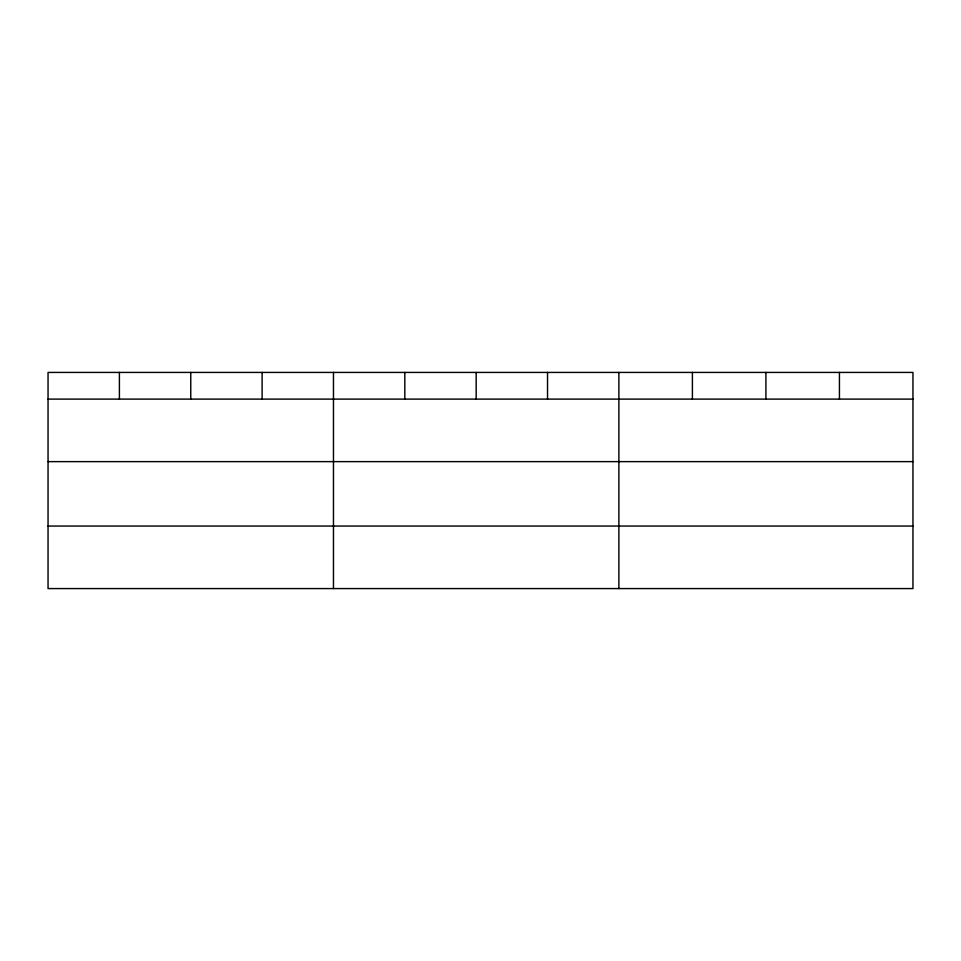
<?xml version="1.0" encoding="UTF-8"?>
<svg xmlns="http://www.w3.org/2000/svg" width="961" height="961" viewBox="0 0 961 961"><rect width="100%" height="100%" fill="white"/><g stroke="black" fill="none" stroke-linecap="round" stroke-linejoin="round"><path stroke-width="1.44" d="M912.95 461.628L912.95 372.424L48.05 372.424L48.05 588.576L912.95 588.576L912.95 461.628L48.05 461.628M48.05 399.103L912.95 399.103M48.05 526.051L912.95 526.051M839.433 372.424L839.433 399.103M765.917 372.424L765.917 399.103M692.4 372.424L692.4 399.103M618.884 372.424L618.884 588.576M547.53 372.424L547.53 399.103M476.175 372.424L476.175 399.103M404.821 372.424L404.821 399.103M333.467 372.424L333.467 588.576M262.113 372.424L262.113 399.103M190.758 372.424L190.758 399.103M119.404 372.424L119.404 399.103"/></g></svg>
